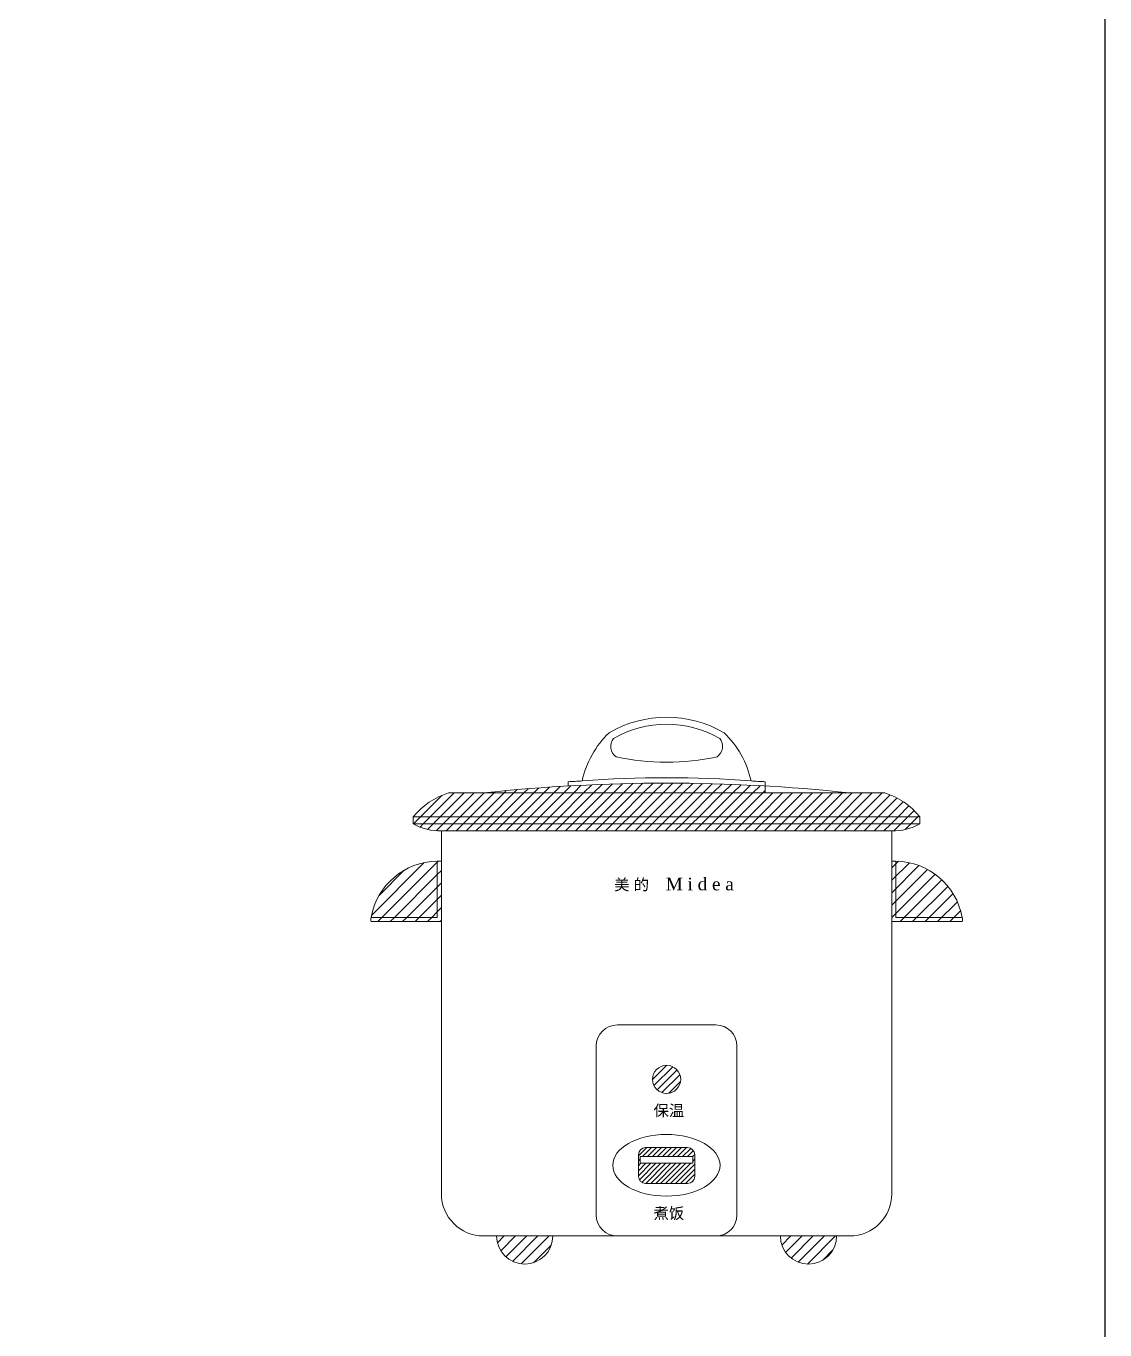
# Model space of a CAD drawing. Header units: millimetres. Extents: x 351279 to 387190, y -1289537 to -1277077.
# Drawn here: x 358658 to 359424, y -1280723 to -1279797 of the extents above; entities that cross this region are included whole.
import ezdxf
from ezdxf.enums import TextEntityAlignment as Align

# ---------------------------------------------------------------- set-up
doc = ezdxf.new("R2010")
doc.units = ezdxf.units.MM
doc.header["$LTSCALE"] = 20
doc.layers.add('7', color=35, linetype='Continuous')
doc.styles.add('STYLE4', font='dutcheb.ttf')
doc.styles.add('STYLE5', font='dutchi.ttf')

# ---------------------------------------------------------------- blocks, each defined once
blk = doc.blocks.new('fvxfvcxv')
at = {"layer": '7', "color": 0, "lineweight": 5}
for p, q in [((59935.35, 50730.86), (59940.37, 50735.88)), ((59938.45, 50735.77), (59938.45, 50738.77)), ((59942.42, 50730.86), (59947.84, 50736.27)), ((59949.49, 50730.86), (59955.25, 50736.62)), ((59956.57, 50730.86), (59962.62, 50736.91)), ((59963.64, 50730.86), (59969.94, 50737.17)), ((59970.71, 50730.86), (59977.22, 50737.37)), ((59977.78, 50730.86), (59984.46, 50737.54)), ((59984.85, 50730.86), (59991.65, 50737.65)), ((59991.92, 50730.86), (59998.79, 50737.73)), ((59998.99, 50730.86), (60005.9, 50737.77)), ((60006.06, 50730.86), (60012.97, 50737.76)), ((60013.13, 50730.86), (60019.99, 50737.72)), ((60020.2, 50730.86), (60026.98, 50737.63)), ((60027.28, 50730.86), (60033.92, 50737.51)), ((60034.35, 50730.86), (60040.83, 50737.34)), ((60041.42, 50730.86), (60047.7, 50737.14)), ((60048.49, 50730.86), (60054.53, 50736.9)), ((60055.56, 50730.86), (60061.33, 50736.63)), ((60062.63, 50730.86), (60068.09, 50736.32)), ((60069.7, 50730.86), (60074.82, 50735.97)), ((60078.45, 50730.86), (60078.45, 50738.77)), ((59833.5, 50713.86), (59848.75, 50729.1)), ((59840.57, 50713.86), (59857.57, 50730.86)), ((59847.64, 50713.86), (59864.64, 50730.86)), ((60163.45, 50730.86), (59853.45, 50730.86)), ((59854.71, 50713.86), (59871.71, 50730.86)), ((59861.78, 50713.86), (59878.78, 50730.86)), ((59868.85, 50713.86), (59885.85, 50730.86)), ((59875.93, 50713.86), (59892.93, 50730.86)), ((59878.78, 50730.86), (59878.82, 50730.9)), ((59883, 50713.86), (59900, 50730.86)), ((59885.85, 50730.86), (59886.71, 50731.71)), ((59890.07, 50713.86), (59907.07, 50730.86)), ((59892.93, 50730.86), (59894.53, 50732.47)), ((59897.14, 50713.86), (59914.14, 50730.86)), ((59900, 50730.86), (59902.31, 50733.17)), ((59904.21, 50713.86), (59921.21, 50730.86)), ((59907.07, 50730.86), (59910.02, 50733.81)), ((59911.28, 50713.86), (59928.28, 50730.86)), ((59914.14, 50730.86), (59917.69, 50734.41)), ((59918.35, 50713.86), (59935.35, 50730.86)), ((59921.21, 50730.86), (59925.3, 50734.95)), ((59925.42, 50713.86), (59942.42, 50730.86)), ((59928.28, 50730.86), (59932.86, 50735.44)), ((59932.49, 50713.86), (59949.49, 50730.86)), ((59939.57, 50713.86), (59956.57, 50730.86)), ((59946.64, 50713.86), (59963.64, 50730.86)), ((59953.71, 50713.86), (59970.71, 50730.86)), ((59960.78, 50713.86), (59977.78, 50730.86)), ((59967.85, 50713.86), (59984.85, 50730.86)), ((59974.92, 50713.86), (59991.92, 50730.86)), ((59981.99, 50713.86), (59998.99, 50730.86)), ((59989.06, 50713.86), (60006.06, 50730.86)), ((59996.13, 50713.86), (60013.13, 50730.86)), ((60003.2, 50713.86), (60020.2, 50730.86)), ((60010.28, 50713.86), (60027.28, 50730.86)), ((60017.35, 50713.86), (60034.35, 50730.86)), ((60024.42, 50713.86), (60041.42, 50730.86)), ((60031.49, 50713.86), (60048.49, 50730.86)), ((60038.56, 50713.86), (60055.56, 50730.86)), ((60045.63, 50713.86), (60062.63, 50730.86)), ((60052.7, 50713.86), (60069.7, 50730.86)), ((60059.77, 50713.86), (60076.77, 50730.86)), ((60066.84, 50713.86), (60083.84, 50730.86)), ((60073.92, 50713.86), (60090.92, 50730.86)), ((60076.77, 50730.86), (60078.45, 50732.53)), ((60080.99, 50713.86), (60097.99, 50730.86)), ((60088.06, 50713.86), (60105.06, 50730.86)), ((60095.13, 50713.86), (60112.13, 50730.86)), ((60102.2, 50713.86), (60119.2, 50730.86)), ((60109.27, 50713.86), (60126.27, 50730.86)), ((60116.34, 50713.86), (60133.34, 50730.86)), ((60123.41, 50713.86), (60140.41, 50730.86)), ((60130.48, 50713.86), (60147.48, 50730.86)), ((60137.55, 50713.86), (60154.55, 50730.86)), ((60144.63, 50713.86), (60161.63, 50730.86)), ((60151.7, 50713.86), (60167.3, 50729.46)), ((60158.77, 50713.86), (60172.12, 50727.21)), ((60165.84, 50713.86), (60176.56, 50724.58)), ((60172.91, 50713.86), (60180.65, 50721.59)), ((60179.98, 50713.86), (60184.4, 50718.27)), ((59828.45, 50713.86), (60188.45, 50713.86)), ((59828.45, 50713.86), (59828.45, 50708.86)), ((59828.45, 50708.86), (60188.45, 50708.86)), ((59828.48, 50708.84), (59828.5, 50708.86)), ((59828.5, 50708.86), (59833.5, 50713.86)), ((59833.26, 50706.55), (59835.57, 50708.86)), ((59835.57, 50708.86), (59840.57, 50713.86)), ((59838.64, 50704.86), (59842.64, 50708.86)), ((59842.64, 50708.86), (59847.64, 50713.86)), ((59844.79, 50703.93), (59849.71, 50708.86)), ((59849.71, 50708.86), (59854.71, 50713.86)), ((59851.78, 50703.86), (59856.78, 50708.86)), ((59856.78, 50708.86), (59861.78, 50713.86)), ((59858.85, 50703.86), (59863.85, 50708.86)), ((59863.85, 50708.86), (59868.85, 50713.86)), ((59865.93, 50703.86), (59870.93, 50708.86)), ((59870.93, 50708.86), (59875.93, 50713.86)), ((59873, 50703.86), (59878, 50708.86)), ((59878, 50708.86), (59883, 50713.86)), ((59880.07, 50703.86), (59885.07, 50708.86)), ((59885.07, 50708.86), (59890.07, 50713.86)), ((59887.14, 50703.86), (59892.14, 50708.86)), ((59892.14, 50708.86), (59897.14, 50713.86)), ((59894.21, 50703.86), (59899.21, 50708.86)), ((59899.21, 50708.86), (59904.21, 50713.86)), ((59901.28, 50703.86), (59906.28, 50708.86)), ((59906.28, 50708.86), (59911.28, 50713.86)), ((59908.35, 50703.86), (59913.35, 50708.86)), ((59913.35, 50708.86), (59918.35, 50713.86)), ((59915.42, 50703.86), (59920.42, 50708.86)), ((59920.42, 50708.86), (59925.42, 50713.86)), ((59922.49, 50703.86), (59927.49, 50708.86)), ((59927.49, 50708.86), (59932.49, 50713.86)), ((59929.57, 50703.86), (59934.57, 50708.86)), ((59934.57, 50708.86), (59939.57, 50713.86)), ((59936.64, 50703.86), (59941.64, 50708.86)), ((59941.64, 50708.86), (59946.64, 50713.86)), ((59943.71, 50703.86), (59948.71, 50708.86)), ((59948.71, 50708.86), (59953.71, 50713.86)), ((59950.78, 50703.86), (59955.78, 50708.86)), ((59955.78, 50708.86), (59960.78, 50713.86)), ((59957.85, 50703.86), (59962.85, 50708.86)), ((59962.85, 50708.86), (59967.85, 50713.86)), ((59964.92, 50703.86), (59969.92, 50708.86)), ((59969.92, 50708.86), (59974.92, 50713.86)), ((59971.99, 50703.86), (59976.99, 50708.86)), ((59976.99, 50708.86), (59981.99, 50713.86)), ((59979.06, 50703.86), (59984.06, 50708.86)), ((59984.06, 50708.86), (59989.06, 50713.86)), ((59986.13, 50703.86), (59991.13, 50708.86)), ((59991.13, 50708.86), (59996.13, 50713.86)), ((59993.2, 50703.86), (59998.2, 50708.86)), ((59998.2, 50708.86), (60003.2, 50713.86)), ((60000.28, 50703.86), (60005.28, 50708.86)), ((60005.28, 50708.86), (60010.28, 50713.86)), ((60007.35, 50703.86), (60012.35, 50708.86)), ((60012.35, 50708.86), (60017.35, 50713.86)), ((60014.42, 50703.86), (60019.42, 50708.86)), ((60019.42, 50708.86), (60024.42, 50713.86)), ((60021.49, 50703.86), (60026.49, 50708.86)), ((60026.49, 50708.86), (60031.49, 50713.86)), ((60028.56, 50703.86), (60033.56, 50708.86)), ((60033.56, 50708.86), (60038.56, 50713.86)), ((60035.63, 50703.86), (60040.63, 50708.86)), ((60040.63, 50708.86), (60045.63, 50713.86)), ((60042.7, 50703.86), (60047.7, 50708.86)), ((60047.7, 50708.86), (60052.7, 50713.86)), ((60049.77, 50703.86), (60054.77, 50708.86)), ((60054.77, 50708.86), (60059.77, 50713.86)), ((60056.84, 50703.86), (60061.84, 50708.86)), ((60061.84, 50708.86), (60066.84, 50713.86)), ((60063.92, 50703.86), (60068.92, 50708.86)), ((60068.92, 50708.86), (60073.92, 50713.86)), ((60070.99, 50703.86), (60075.99, 50708.86)), ((60075.99, 50708.86), (60080.99, 50713.86)), ((60078.06, 50703.86), (60083.06, 50708.86)), ((60083.06, 50708.86), (60088.06, 50713.86)), ((60085.13, 50703.86), (60090.13, 50708.86)), ((60090.13, 50708.86), (60095.13, 50713.86)), ((60092.2, 50703.86), (60097.2, 50708.86)), ((60097.2, 50708.86), (60102.2, 50713.86)), ((60099.27, 50703.86), (60104.27, 50708.86)), ((60104.27, 50708.86), (60109.27, 50713.86)), ((60106.34, 50703.86), (60111.34, 50708.86)), ((60111.34, 50708.86), (60116.34, 50713.86)), ((60113.41, 50703.86), (60118.41, 50708.86)), ((60118.41, 50708.86), (60123.41, 50713.86)), ((60120.48, 50703.86), (60125.48, 50708.86)), ((60125.48, 50708.86), (60130.48, 50713.86)), ((60127.55, 50703.86), (60132.55, 50708.86)), ((60132.55, 50708.86), (60137.55, 50713.86)), ((60134.63, 50703.86), (60139.63, 50708.86)), ((60139.63, 50708.86), (60144.63, 50713.86)), ((60141.7, 50703.86), (60146.7, 50708.86)), ((60146.7, 50708.86), (60151.7, 50713.86)), ((60148.77, 50703.86), (60153.77, 50708.86)), ((60153.77, 50708.86), (60158.77, 50713.86)), ((60155.84, 50703.86), (60160.84, 50708.86)), ((60160.84, 50708.86), (60165.84, 50713.86)), ((60162.91, 50703.86), (60167.91, 50708.86)), ((60167.91, 50708.86), (60172.91, 50713.86)), ((60169.97, 50703.85), (60174.98, 50708.86)), ((60174.98, 50708.86), (60179.98, 50713.86)), ((60177.99, 50704.8), (60182.05, 50708.86)), ((60182.05, 50708.86), (60187.05, 50713.86)), ((60187.05, 50713.86), (60187.81, 50714.62)), ((60188.45, 50708.86), (60188.45, 50713.86)), ((59848.45, 50703.86), (60168.45, 50703.86)), ((59848.45, 50703.86), (59848.45, 50445.86)), ((60168.45, 50445.86), (60168.45, 50703.86)), ((59798.72, 50643.72), (59836.3, 50681.3)), ((59806.16, 50642.33), (59845.45, 50681.61)), ((59845.45, 50642.33), (59845.45, 50682.33)), ((59845.45, 50681.61), (59846.16, 50682.33)), ((59848.45, 50682.33), (59845.45, 50682.33)), ((60168.45, 50682.33), (60168.45, 50639.33)), ((60168.45, 50682.33), (60171.45, 50682.33)), ((60168.45, 50677.57), (60173.14, 50682.27)), ((60168.45, 50668.74), (60180.94, 50681.23)), ((60171.45, 50642.33), (60171.45, 50682.33)), ((59804.18, 50658.02), (59822, 50675.84)), ((59815, 50642.33), (59845.45, 50672.77)), ((59845.45, 50672.77), (59848.45, 50675.77)), ((60168.45, 50659.9), (60187.76, 50679.21)), ((60168.45, 50651.06), (60193.83, 50676.44)), ((60168.45, 50642.22), (60199.24, 50673.01)), ((59823.84, 50642.33), (59845.45, 50663.93)), ((59845.45, 50663.93), (59848.45, 50666.93)), ((60174.39, 50639.33), (60204.06, 50669)), ((60183.23, 50639.33), (60208.32, 50664.41)), ((59832.68, 50642.33), (59845.45, 50655.09)), ((59845.45, 50655.09), (59848.45, 50658.09)), ((60192.07, 50639.33), (60211.99, 50659.24)), ((60200.91, 50639.33), (60215.04, 50653.45)), ((59841.52, 50642.33), (59845.45, 50646.26)), ((59845.45, 50646.26), (59848.45, 50649.26)), ((60209.75, 50639.33), (60217.38, 50646.96)), ((59845.45, 50642.33), (59798.45, 50642.33)), ((59848.45, 50639.33), (59798.45, 50639.33)), ((59803.16, 50639.33), (59806.16, 50642.33)), ((59812, 50639.33), (59815, 50642.33)), ((59820.84, 50639.33), (59823.84, 50642.33)), ((59829.68, 50639.33), (59832.68, 50642.33)), ((59838.52, 50639.33), (59841.52, 50642.33)), ((59847.36, 50639.33), (59848.45, 50640.42)), ((60168.45, 50639.33), (60218.45, 50639.33)), ((60171.45, 50642.33), (60218.45, 50642.33)), ((60043.45, 50565.86), (59973.45, 50565.86)), ((59958.45, 50550.86), (59958.45, 50430.86)), ((60058.45, 50430.86), (60058.45, 50550.86)), ((59998.45, 50527.02), (60008.63, 50537.21)), ((59999.49, 50522.76), (60012.9, 50536.17)), ((60001.78, 50519.75), (60015.9, 50533.87)), ((60005.12, 50517.78), (60017.88, 50530.54)), ((60009.97, 50517.33), (60018.33, 50525.69)), ((59988.47, 50472.85), (59994.29, 50478.67)), ((59991.42, 50472.26), (59997.83, 50478.67)), ((60023.42, 50478.67), (59993.47, 50478.67)), ((59994.96, 50472.26), (60001.36, 50478.67)), ((59998.49, 50472.26), (60004.9, 50478.67)), ((60002.03, 50472.26), (60008.44, 50478.67)), ((60005.56, 50472.26), (60011.97, 50478.67)), ((60009.1, 50472.26), (60015.51, 50478.67)), ((60012.63, 50472.26), (60019.04, 50478.67)), ((60016.17, 50472.26), (60022.58, 50478.67)), ((60019.71, 50472.26), (60025.61, 50478.17)), ((60023.24, 50472.26), (60027.52, 50476.54)), ((59988.47, 50473.67), (59988.47, 50458.25)), ((59988.47, 50469.31), (59989.74, 50470.59)), ((59988.47, 50458.71), (59997.3, 50467.54)), ((59988.47, 50462.24), (59993.77, 50467.54)), ((59988.47, 50465.78), (59990.23, 50467.54)), ((59989.11, 50455.81), (60000.84, 50467.54)), ((59989.74, 50472.26), (59989.74, 50467.54)), ((60027.15, 50472.26), (59989.74, 50472.26)), ((59989.74, 50467.54), (60027.15, 50467.54)), ((59990.84, 50454), (60004.37, 50467.54)), ((59993.62, 50453.25), (60007.91, 50467.54)), ((59997.16, 50453.25), (60011.44, 50467.54)), ((60000.69, 50453.25), (60014.98, 50467.54)), ((60004.23, 50453.25), (60018.51, 50467.54)), ((60007.76, 50453.25), (60022.05, 50467.54)), ((60011.3, 50453.25), (60025.59, 50467.54)), ((60026.78, 50472.26), (60028.42, 50473.91)), ((60027.15, 50467.54), (60027.15, 50472.26)), ((60027.15, 50469.1), (60028.42, 50470.38)), ((60028.42, 50458.25), (60028.42, 50473.67)), ((60014.84, 50453.25), (60028.42, 50466.84)), ((60018.37, 50453.25), (60028.42, 50463.3)), ((60021.91, 50453.25), (60028.42, 50459.77)), ((59993.47, 50453.25), (60023.42, 50453.25)), ((60026.51, 50454.32), (60027.36, 50455.17)), ((59878.45, 50415.86), (60138.45, 50415.86)), ((59888.23, 50410.95), (59893.14, 50415.86)), ((59890.6, 50405.36), (59901.1, 50415.86)), ((59894.21, 50401.02), (59909.05, 50415.86)), ((59898.97, 50397.82), (59917.01, 50415.86)), ((59905.12, 50396.01), (59924.96, 50415.86)), ((59973.45, 50415.86), (60043.45, 50415.86)), ((60090.33, 50409.42), (60096.77, 50415.86)), ((60093.04, 50404.17), (60104.72, 50415.86)), ((60096.93, 50400.12), (60112.67, 50415.86)), ((60102, 50397.23), (60120.63, 50415.86)), ((60108.6, 50395.87), (60128.58, 50415.86)), ((59913.94, 50396.88), (59926.6, 50409.54)), ((60119.15, 50398.47), (60126.66, 50405.98))]:
    blk.add_line(p, q, dxfattribs=at)
blk.add_circle((60008.45, 50527.21), 10, dxfattribs=at)
for centre, radius, start, end in [((60008.45, 50703.39), 81.25, 59.83901, 120.16099), ((60014.21, 50725.1), 67.28, 133.82053, 167.80852), ((60008.45, 50703.39), 76.25, 60.29078, 119.70922), ((60002.69, 50725.1), 67.28, 12.19148, 46.17947), ((59977.98, 50763.94), 9.26, 142.20602, 234.70044), ((60038.92, 50763.94), 9.26, 305.29956, 37.79398), ((60008.45, 50924.6), 171.99, 257.97833, 282.02167), ((60008.45, 49511.85), 1225.92, 83.91273, 96.08727), ((60008.45, 49511.85), 1228.92, 92.79849, 93.26538), ((60008.45, 49969.25), 772.39, 85.54472, 94.45528), ((60008.45, 49511.85), 1228.92, 86.73462, 87.20151), ((59869.73, 50680.03), 53.37, 107.76245, 140.66895), ((60147.16, 50680.03), 53.37, 39.33105, 72.23755), ((59847.39, 50742.15), 38.31, 240.35413, 271.57338), ((60169.5, 50742.15), 38.31, 268.42662, 299.64587), ((59846.26, 50633.76), 48.58, 90.96004, 169.83977), ((60170.63, 50633.76), 48.58, 10.16023, 89.03996), ((59803.68, 50640.83), 5.45, 164.01493, 195.98507), ((60213.21, 50640.83), 5.45, 344.01493, 15.98507), ((59973.45, 50550.86), 15, 90, 180), ((60043.45, 50550.86), 15, 0, 90), ((59993.47, 50473.67), 5, 90, 180), ((60023.42, 50473.67), 5, 0, 90), ((59993.47, 50458.25), 5, 180, 270), ((60023.42, 50458.25), 5, 270, 0), ((59878.45, 50445.86), 30, 180, 270), ((60138.45, 50445.86), 30, 270, 0), ((59973.45, 50430.86), 15, 180, 270), ((60043.45, 50430.86), 15, 270, 0), ((59907.62, 50415.86), 20, 180, 0), ((60109.27, 50415.86), 20, 180, 0)]:
    blk.add_arc(centre, radius, start, end, dxfattribs=at)
blk.add_ellipse((60008.31, 50466.12), major_axis=(-38.13, 0), ratio=0.574312, dxfattribs=at)
at = {"layer": '7', "color": 0, "lineweight": 5, "style": 'STYLE5'}
blk.add_text('M i d e a', height=9, dxfattribs=at).set_placement((60007.86, 50661.58))
at = {"layer": '7', "color": 0, "lineweight": 5}
for s, style, p in [('美 的', 'STYLE4', (59983.59, 50661.62)), ('保温', 'STYLE5', (60010.08, 50501.04)), ('煮饭', 'STYLE5', (60010.08, 50428.05))]:
    blk.add_text(s, height=8, dxfattribs=dict(at, style=style)).set_placement(p, align=Align.CENTER)
blk = doc.blocks.new('2e4cvc')
at = {"color": 3, "lineweight": 25}
blk.add_lwpolyline([(83697.43, 62941.45), (91842.92, 62941.45), (91842.92, 56145.02), (83697.43, 56145.02)], close=True, dxfattribs=at)

msp = doc.modelspace()

# ---------------------------------------------------------------- block references
at = {"color": 0}
for name, p in [('2e4cvc', (267581.278, -1340313.375)), ('fvxfvcxv', (299104.299, -1331072.464))]:
    msp.add_blockref(name, p, dxfattribs=at)

doc.saveas('drawing.dxf')
